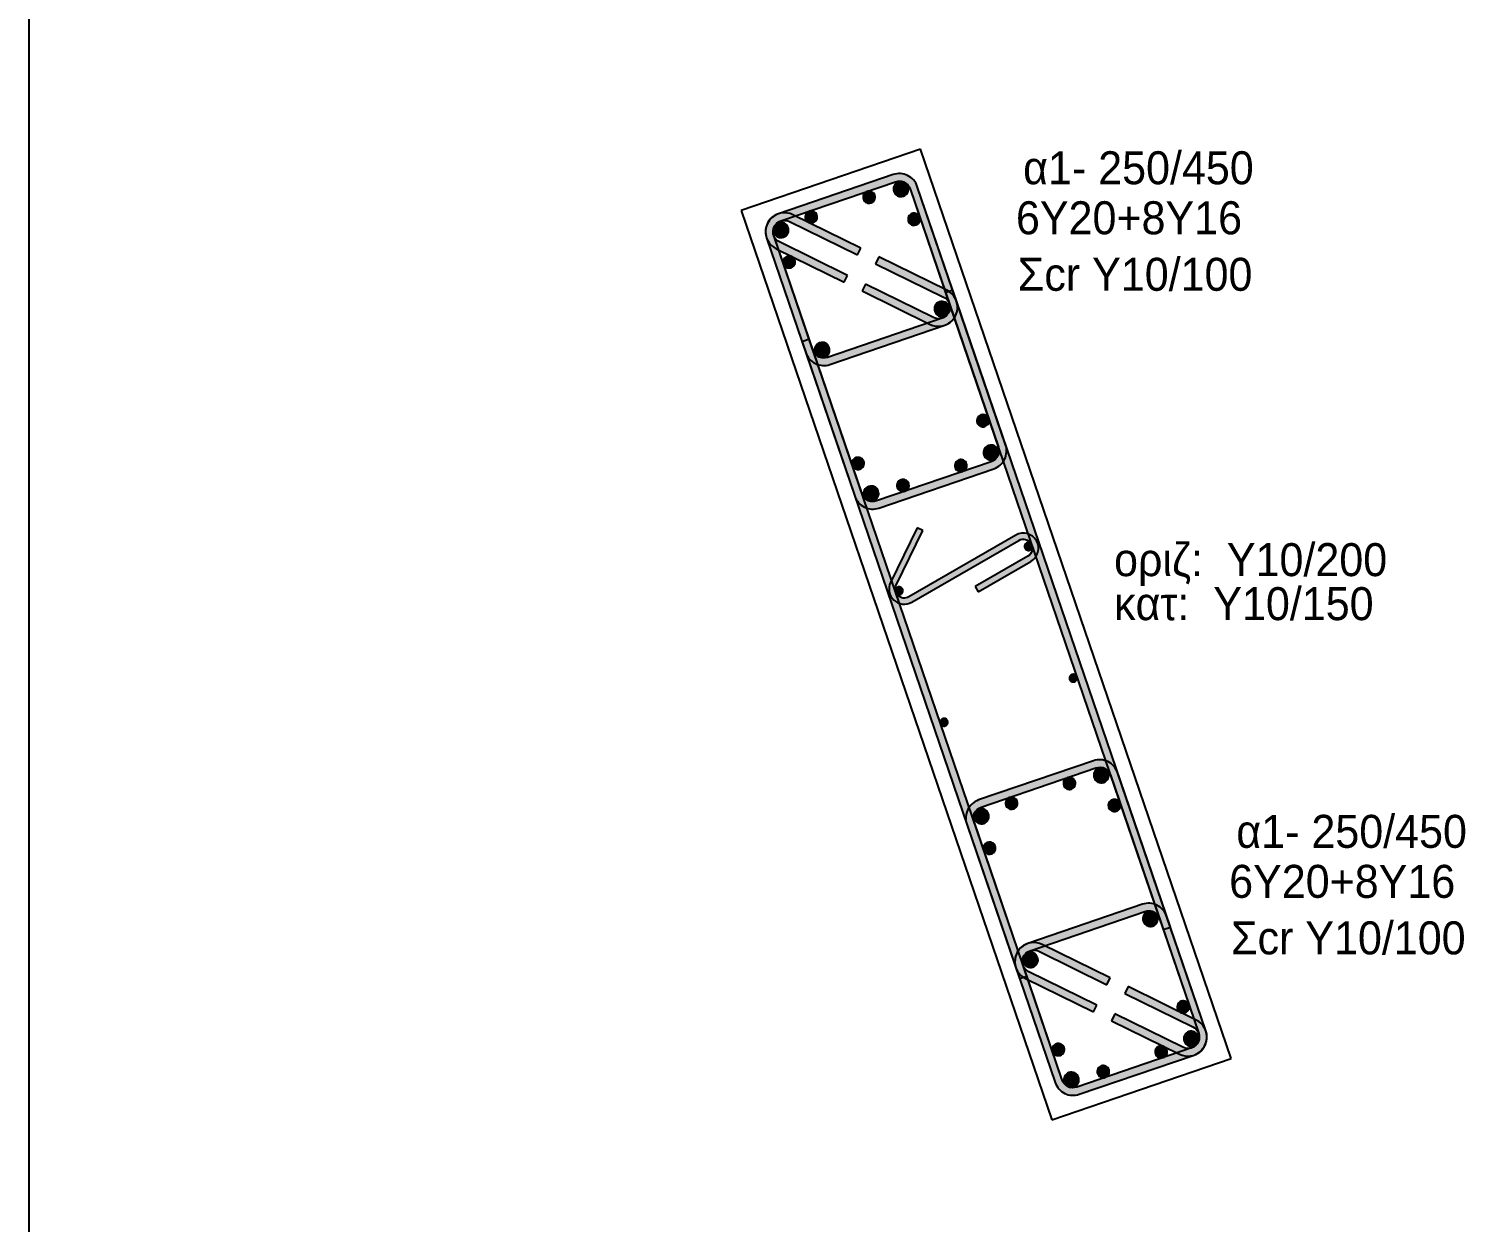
# Model space of a CAD drawing. Header units: millimetres. Extents: x -2171 to 1563, y -1758 to -1505.
# Drawn here: x -1164.87 to -1155.4, y -1619.8 to -1611.93 of the extents above; entities that cross this region are included whole.
import ezdxf

# ---------------------------------------------------------------- set-up
doc = ezdxf.new("R2010")
doc.units = ezdxf.units.MM
for name, color, linetype in [('Col_Det', 7, 'Continuous'), ('Col_Det_Fill', 7, 'Continuous'), ('Geo_Col_Pro_1', 7, 'Continuous')]:
    doc.layers.add(name, color=color, linetype=linetype)
doc.styles.add('S1Arl22_b_934_161', font='arial.ttf', dxfattribs={"width": 0.933629, "height": 0.002175})

msp = doc.modelspace()

# ---------------------------------------------------------------- hatches: boundary and pattern name
at = {"layer": 'Col_Det_Fill'}
for color, points in [(252, [(-1159.1581, -1612.9423), (-1159.1743, -1612.8949), (-1159.9313, -1613.1537), (-1159.9151, -1613.201)]), (252, [(-1159.1581, -1612.9423), (-1159.1743, -1612.8949), (-1159.9313, -1613.1537), (-1159.9151, -1613.201)]), (252, [(-1159.0629, -1612.989), (-1159.0156, -1612.9728, 0.414214), (-1159.1743, -1612.8949), (-1159.1581, -1612.9423, -0.414214)]), (252, [(-1159.0629, -1612.989), (-1159.0156, -1612.9728, 0.414214), (-1159.1743, -1612.8949), (-1159.1581, -1612.9423, -0.414214)]), (12, [(-1159.139, -1612.9435, 0.414214), (-1159.1702, -1613.007, 0.414214), (-1159.1067, -1613.0381, 0.414214), (-1159.0756, -1612.9746, 0.414214)]), (133, [(-1159.3458, -1613.0064, 0.414214), (-1159.3707, -1613.0572, 0.414214), (-1159.3199, -1613.0821, 0.414214), (-1159.295, -1613.0313, 0.414214)]), (252, [(-1158.4808, -1614.6922), (-1158.4334, -1614.6761), (-1159.0156, -1612.9728), (-1159.0629, -1612.989)]), (252, [(-1158.8042, -1613.746), (-1158.7569, -1613.7298), (-1159.0156, -1612.9728), (-1159.0629, -1612.989)]), (252, [(-1159.8579, -1613.2046), (-1159.8358, -1613.1597, 0.668179), (-1160.0092, -1613.3124), (-1159.9619, -1613.2962, -0.668179)]), (252, [(-1159.9151, -1613.201), (-1159.9313, -1613.1537, 0.668179), (-1159.9459, -1613.3842), (-1159.9239, -1613.3393, -0.668179)]), (252, [(-1159.9151, -1613.201), (-1159.9313, -1613.1537, 0.414214), (-1160.0092, -1613.3124), (-1159.9619, -1613.2962, -0.414214)]), (252, [(-1159.409, -1613.4248), (-1159.3869, -1613.3799), (-1159.8358, -1613.1597), (-1159.8579, -1613.2046)]), (133, [(-1159.7275, -1613.1368, 0.414214), (-1159.7524, -1613.1876, 0.414214), (-1159.7016, -1613.2125, 0.414214), (-1159.6767, -1613.1618, 0.414214)]), (133, [(-1159.0495, -1613.1517, 0.414214), (-1159.0745, -1613.2025, 0.414214), (-1159.0237, -1613.2274, 0.414214), (-1158.9988, -1613.1767, 0.414214)]), (12, [(-1159.9295, -1613.2136, 0.414214), (-1159.9606, -1613.2771, 0.414214), (-1159.8972, -1613.3083, 0.414214), (-1159.866, -1613.2448, 0.414214)]), (252, [(-1159.9619, -1613.2962), (-1160.0092, -1613.3124), (-1159.427, -1615.0157), (-1159.3797, -1614.9995)]), (252, [(-1159.9619, -1613.2962), (-1160.0092, -1613.3124), (-1159.7504, -1614.0694), (-1159.7031, -1614.0532)]), (252, [(-1159.9239, -1613.3393), (-1159.9459, -1613.3842), (-1159.497, -1613.6044), (-1159.475, -1613.5595)]), (133, [(-1159.8728, -1613.4331, 0.414214), (-1159.8977, -1613.4839, 0.414214), (-1159.8469, -1613.5088, 0.414214), (-1159.822, -1613.458, 0.414214)]), (252, [(-1158.8421, -1613.7029), (-1158.8201, -1613.658), (-1159.269, -1613.4378), (-1159.291, -1613.4827)]), (252, [(-1159.3571, -1613.6174), (-1159.3791, -1613.6623), (-1158.9302, -1613.8825), (-1158.9082, -1613.8376)]), (252, [(-1158.8509, -1613.8412), (-1158.8347, -1613.8885, 0.668179), (-1158.8201, -1613.658), (-1158.8421, -1613.7029, -0.668179)]), (252, [(-1157.3942, -1617.8712), (-1157.3469, -1617.855), (-1158.7816, -1613.6574), (-1158.8289, -1613.6736)]), (252, [(-1158.9082, -1613.8376), (-1158.9302, -1613.8825, 0.668179), (-1158.7569, -1613.7298), (-1158.8042, -1613.746, -0.668179)]), (56, [(-1158.8689, -1613.7339, 0.414214), (-1158.9, -1613.7974, 0.414214), (-1158.8365, -1613.8286, 0.414214), (-1158.8054, -1613.7651, 0.414214)]), (252, [(-1159.6079, -1614.0999), (-1159.5917, -1614.1472), (-1158.8347, -1613.8885), (-1158.8509, -1613.8412)]), (252, [(-1159.7279, -1613.9808), (-1159.7752, -1613.997), (-1158.3405, -1618.1946), (-1158.2932, -1618.1785)]), (56, [(-1159.6593, -1614.0041, 0.414214), (-1159.6905, -1614.0676, 0.414214), (-1159.627, -1614.0987, 0.414214), (-1159.5958, -1614.0352, 0.414214)]), (252, [(-1159.7031, -1614.0532), (-1159.7504, -1614.0694, 0.414214), (-1159.5917, -1614.1472), (-1159.6079, -1614.0999, -0.414214)]), (133, [(-1158.5957, -1614.4796, 0.414214), (-1158.6206, -1614.5304, 0.414214), (-1158.5698, -1614.5553, 0.414214), (-1158.5449, -1614.5045, 0.414214)]), (252, [(-1158.5275, -1614.7875), (-1158.5113, -1614.8348, 0.414214), (-1158.4334, -1614.6761), (-1158.4808, -1614.6922, -0.414214)]), (133, [(-1159.4189, -1614.761, 0.414214), (-1159.4438, -1614.8118, 0.414214), (-1159.3931, -1614.8367, 0.414214), (-1159.3681, -1614.7859, 0.414214)]), (12, [(-1158.5454, -1614.6802, 0.414214), (-1158.5766, -1614.7437, 0.414214), (-1158.5131, -1614.7748, 0.414214), (-1158.482, -1614.7113, 0.414214)]), (252, [(-1159.2845, -1615.0462), (-1159.2683, -1615.0935), (-1158.5113, -1614.8348), (-1158.5275, -1614.7875)]), (133, [(-1158.741, -1614.7759, 0.414214), (-1158.7659, -1614.8267, 0.414214), (-1158.7152, -1614.8516, 0.414214), (-1158.6902, -1614.8008, 0.414214)]), (12, [(-1159.3359, -1614.9504, 0.414214), (-1159.3671, -1615.0138, 0.414214), (-1159.3036, -1615.045, 0.414214), (-1159.2724, -1614.9815, 0.414214)]), (133, [(-1159.1227, -1614.9063, 0.414214), (-1159.1476, -1614.9571, 0.414214), (-1159.0968, -1614.982, 0.414214), (-1159.0719, -1614.9313, 0.414214)]), (252, [(-1159.3797, -1614.9995), (-1159.427, -1615.0157, 0.414214), (-1159.2683, -1615.0935), (-1159.2845, -1615.0462, -0.414214)]), (252, [(-1159.1916, -1615.5828), (-1159.1557, -1615.6004), (-1158.9796, -1615.2413), (-1159.0155, -1615.2237)]), (252, [(-1158.3465, -1615.3064), (-1158.3664, -1615.2718), (-1159.0719, -1615.6788), (-1159.0519, -1615.7135)]), (252, [(-1158.2865, -1615.4104), (-1158.2665, -1615.445, 1), (-1158.3664, -1615.2718), (-1158.3465, -1615.3064, -1)]), (133, [(-1158.2753, -1615.3707, 0.414214), (-1158.2597, -1615.339, 0.414214), (-1158.2914, -1615.3234, 0.414214), (-1158.307, -1615.3552, 0.414214)]), (252, [(-1158.633, -1615.6103), (-1158.613, -1615.6449), (-1158.2665, -1615.445), (-1158.2865, -1615.4104)]), (252, [(-1159.0519, -1615.7135), (-1159.0719, -1615.6788, -0.740735), (-1159.1557, -1615.6004), (-1159.1916, -1615.5828, 0.740735)]), (133, [(-1159.1269, -1615.6618, 0.414214), (-1159.1113, -1615.6301, 0.414214), (-1159.1431, -1615.6145, 0.414214), (-1159.1586, -1615.6462, 0.414214)]), (133, [(-1157.979, -1616.2375, 0.414214), (-1157.9634, -1616.2058, 0.414214), (-1157.9952, -1616.1902, 0.414214), (-1158.0108, -1616.222, 0.414214)]), (133, [(-1158.8306, -1616.5286, 0.414214), (-1158.8151, -1616.4969, 0.414214), (-1158.8468, -1616.4813, 0.414214), (-1158.8624, -1616.513, 0.414214)]), (252, [(-1157.8376, -1616.8058), (-1157.8538, -1616.7585), (-1158.6108, -1617.0173), (-1158.5946, -1617.0646)]), (252, [(-1157.7424, -1616.8525), (-1157.6951, -1616.8364, 0.414214), (-1157.8538, -1616.7585), (-1157.8376, -1616.8058, -0.414214)]), (12, [(-1157.7862, -1616.9017, 0.414214), (-1157.755, -1616.8382, 0.414214), (-1157.8185, -1616.807, 0.414214), (-1157.8497, -1616.8705, 0.414214)]), (252, [(-1157.1602, -1618.5558), (-1157.1129, -1618.5396), (-1157.6951, -1616.8364), (-1157.7424, -1616.8525)]), (133, [(-1157.9994, -1616.9457, 0.414214), (-1157.9745, -1616.8949, 0.414214), (-1158.0253, -1616.87, 0.414214), (-1158.0502, -1616.9208, 0.414214)]), (252, [(-1158.5946, -1617.0646), (-1158.6108, -1617.0173, 0.414214), (-1158.6886, -1617.176), (-1158.6413, -1617.1598, -0.414214)]), (133, [(-1158.3811, -1617.0761, 0.414214), (-1158.3561, -1617.0253, 0.414214), (-1158.4069, -1617.0004, 0.414214), (-1158.4318, -1617.0512, 0.414214)]), (133, [(-1157.7031, -1617.091, 0.414214), (-1157.6782, -1617.0402, 0.414214), (-1157.729, -1617.0153, 0.414214), (-1157.7539, -1617.0661, 0.414214)]), (12, [(-1158.5766, -1617.1718, 0.414214), (-1158.5455, -1617.1084, 0.414214), (-1158.609, -1617.0772, 0.414214), (-1158.6401, -1617.1407, 0.414214)]), (252, [(-1158.6413, -1617.1598), (-1158.6886, -1617.176), (-1158.1065, -1618.8792), (-1158.0592, -1618.8631)]), (133, [(-1158.5264, -1617.3724, 0.414214), (-1158.5015, -1617.3216, 0.414214), (-1158.5523, -1617.2967, 0.414214), (-1158.5772, -1617.3475, 0.414214)]), (252, [(-1157.5142, -1617.7521), (-1157.5304, -1617.7048), (-1158.2874, -1617.9635), (-1158.2712, -1618.0108)]), (252, [(-1157.419, -1617.7988), (-1157.3717, -1617.7826, 0.414214), (-1157.5304, -1617.7048), (-1157.5142, -1617.7521, -0.414214)]), (56, [(-1157.4628, -1617.8479, 0.414214), (-1157.4316, -1617.7844, 0.414214), (-1157.4951, -1617.7533, 0.414214), (-1157.5262, -1617.8168, 0.414214)]), (252, [(-1157.1602, -1618.5558), (-1157.1129, -1618.5396), (-1157.3717, -1617.7826), (-1157.419, -1617.7988)]), (252, [(-1158.2139, -1618.0145), (-1158.1919, -1617.9696, 0.668179), (-1158.3652, -1618.1222), (-1158.3179, -1618.1061, -0.668179)]), (252, [(-1158.2712, -1618.0108), (-1158.2874, -1617.9635, 0.668179), (-1158.302, -1618.194), (-1158.28, -1618.1491, -0.668179)]), (252, [(-1157.765, -1618.2347), (-1157.743, -1618.1898), (-1158.1919, -1617.9696), (-1158.2139, -1618.0145)]), (56, [(-1158.2532, -1618.1181, 0.414214), (-1158.2221, -1618.0546, 0.414214), (-1158.2856, -1618.0235, 0.414214), (-1158.3167, -1618.087, 0.414214)]), (252, [(-1158.3179, -1618.1061), (-1158.3652, -1618.1222), (-1158.1065, -1618.8792), (-1158.0592, -1618.8631)]), (252, [(-1158.28, -1618.1491), (-1158.302, -1618.194), (-1157.8531, -1618.4142), (-1157.8311, -1618.3693)]), (252, [(-1157.1982, -1618.5127), (-1157.1761, -1618.4678), (-1157.625, -1618.2476), (-1157.6471, -1618.2925)]), (133, [(-1157.2493, -1618.4189, 0.414214), (-1157.2244, -1618.3681, 0.414214), (-1157.2752, -1618.3432, 0.414214), (-1157.3001, -1618.394, 0.414214)]), (252, [(-1157.7131, -1618.4272), (-1157.7352, -1618.4721), (-1157.2863, -1618.6923), (-1157.2642, -1618.6474)]), (252, [(-1157.2642, -1618.6474), (-1157.2863, -1618.6923, 0.668179), (-1157.1129, -1618.5396), (-1157.1602, -1618.5558, -0.668179)]), (12, [(-1157.1926, -1618.6384, 0.414214), (-1157.1614, -1618.5749, 0.414214), (-1157.2249, -1618.5438, 0.414214), (-1157.2561, -1618.6072, 0.414214)]), (252, [(-1157.2069, -1618.651), (-1157.1908, -1618.6983, 0.668179), (-1157.1761, -1618.4678), (-1157.1982, -1618.5127, -0.668179)]), (252, [(-1157.2069, -1618.651), (-1157.1908, -1618.6983, 0.414214), (-1157.1129, -1618.5396), (-1157.1602, -1618.5558, -0.414214)]), (133, [(-1158.0725, -1618.7003, 0.414214), (-1158.0476, -1618.6495, 0.414214), (-1158.0984, -1618.6246, 0.414214), (-1158.1233, -1618.6754, 0.414214)]), (252, [(-1157.9639, -1618.9098), (-1157.9478, -1618.9571), (-1157.1908, -1618.6983), (-1157.2069, -1618.651)]), (252, [(-1157.9639, -1618.9098), (-1157.9478, -1618.9571), (-1157.1908, -1618.6983), (-1157.2069, -1618.651)]), (133, [(-1157.3946, -1618.7152, 0.414214), (-1157.3697, -1618.6644, 0.414214), (-1157.4205, -1618.6395, 0.414214), (-1157.4454, -1618.6903, 0.414214)]), (12, [(-1157.983, -1618.9086, 0.414214), (-1157.9519, -1618.8451, 0.414214), (-1158.0154, -1618.8139, 0.414214), (-1158.0465, -1618.8774, 0.414214)]), (133, [(-1157.7763, -1618.8456, 0.414214), (-1157.7514, -1618.7948, 0.414214), (-1157.8021, -1618.7699, 0.414214), (-1157.8271, -1618.8207, 0.414214)]), (252, [(-1158.0592, -1618.8631), (-1158.1065, -1618.8792, 0.414214), (-1157.9478, -1618.9571), (-1157.9639, -1618.9098, -0.414214)]), (252, [(-1158.0592, -1618.8631), (-1158.1065, -1618.8792, 0.414214), (-1157.9478, -1618.9571), (-1157.9639, -1618.9098, -0.414214)])]:
    msp.add_hatch(color=color, dxfattribs=at).paths.add_polyline_path(points)

# ---------------------------------------------------------------- linework, layer by layer
at = {"layer": 'Col_Det', "color": 7}
for points in [[(-1158.9937, -1612.7276), (-1160.1766, -1613.1318)], [(-1156.9455, -1618.7202), (-1158.9937, -1612.7276)], [(-1159.1743, -1612.8949), (-1159.9313, -1613.1537)], [(-1159.1743, -1612.8949), (-1159.9313, -1613.1537)], [(-1159.9151, -1613.201), (-1159.1581, -1612.9423)], [(-1159.9151, -1613.201), (-1159.1581, -1612.9423)], [(-1159.0629, -1612.989), (-1158.4808, -1614.6922)], [(-1159.0629, -1612.989), (-1158.8042, -1613.746)], [(-1158.4334, -1614.6761), (-1159.0156, -1612.9728)], [(-1158.7569, -1613.7298), (-1159.0156, -1612.9728)], [(-1160.1766, -1613.1318), (-1158.1283, -1619.1245)], [(-1159.3869, -1613.3799), (-1159.8358, -1613.1597)], [(-1159.8579, -1613.2046), (-1159.409, -1613.4248)], [(-1160.0092, -1613.3124), (-1159.427, -1615.0157)], [(-1160.0092, -1613.3124), (-1159.7504, -1614.0694)], [(-1159.3797, -1614.9995), (-1159.9619, -1613.2962)], [(-1159.7031, -1614.0532), (-1159.9619, -1613.2962)], [(-1159.475, -1613.5595), (-1159.9239, -1613.3393)], [(-1159.9459, -1613.3842), (-1159.497, -1613.6044)], [(-1159.409, -1613.4248), (-1159.3869, -1613.3799)], [(-1159.269, -1613.4378), (-1159.291, -1613.4827)], [(-1158.8201, -1613.658), (-1159.269, -1613.4378)], [(-1159.291, -1613.4827), (-1158.8421, -1613.7029)], [(-1159.497, -1613.6044), (-1159.475, -1613.5595)], [(-1159.3571, -1613.6174), (-1159.3791, -1613.6623)], [(-1158.9082, -1613.8376), (-1159.3571, -1613.6174)], [(-1159.3791, -1613.6623), (-1158.9302, -1613.8825)], [(-1158.7816, -1613.6574), (-1158.8289, -1613.6736)], [(-1158.8289, -1613.6736), (-1157.3942, -1617.8712)], [(-1157.3469, -1617.855), (-1158.7816, -1613.6574)], [(-1158.8509, -1613.8412), (-1159.6079, -1614.0999)], [(-1159.5917, -1614.1472), (-1158.8347, -1613.8885)], [(-1159.7279, -1613.9808), (-1159.7752, -1613.997)], [(-1159.7752, -1613.997), (-1158.3405, -1618.1946)], [(-1158.2932, -1618.1785), (-1159.7279, -1613.9808)], [(-1158.5275, -1614.7875), (-1159.2845, -1615.0462)], [(-1159.2683, -1615.0935), (-1158.5113, -1614.8348)], [(-1159.0155, -1615.2237), (-1159.1916, -1615.5828)], [(-1159.1557, -1615.6004), (-1158.9796, -1615.2413)], [(-1158.9796, -1615.2413), (-1159.0155, -1615.2237)], [(-1158.3664, -1615.2718), (-1159.0719, -1615.6788)], [(-1159.0519, -1615.7135), (-1158.3465, -1615.3064)], [(-1158.2865, -1615.4104), (-1158.633, -1615.6103)], [(-1158.613, -1615.6449), (-1158.2665, -1615.445)], [(-1158.633, -1615.6103), (-1158.613, -1615.6449)], [(-1157.8538, -1616.7585), (-1158.6108, -1617.0173)], [(-1158.5946, -1617.0646), (-1157.8376, -1616.8058)], [(-1157.7424, -1616.8525), (-1157.1602, -1618.5558)], [(-1157.1129, -1618.5396), (-1157.6951, -1616.8364)], [(-1158.6886, -1617.176), (-1158.1065, -1618.8792)], [(-1158.0592, -1618.8631), (-1158.6413, -1617.1598)], [(-1157.5304, -1617.7048), (-1158.2874, -1617.9635)], [(-1158.2712, -1618.0108), (-1157.5142, -1617.7521)], [(-1157.419, -1617.7988), (-1157.1602, -1618.5558)], [(-1157.1129, -1618.5396), (-1157.3717, -1617.7826)], [(-1157.3942, -1617.8712), (-1157.3469, -1617.855)], [(-1157.743, -1618.1898), (-1158.1919, -1617.9696)], [(-1158.2139, -1618.0145), (-1157.765, -1618.2347)], [(-1158.3652, -1618.1222), (-1158.1065, -1618.8792)], [(-1158.3405, -1618.1946), (-1158.2932, -1618.1785)], [(-1158.0592, -1618.8631), (-1158.3179, -1618.1061)], [(-1157.8311, -1618.3693), (-1158.28, -1618.1491)], [(-1158.302, -1618.194), (-1157.8531, -1618.4142)], [(-1157.765, -1618.2347), (-1157.743, -1618.1898)], [(-1157.625, -1618.2476), (-1157.6471, -1618.2925)], [(-1157.1761, -1618.4678), (-1157.625, -1618.2476)], [(-1157.8531, -1618.4142), (-1157.8311, -1618.3693)], [(-1157.6471, -1618.2925), (-1157.1982, -1618.5127)], [(-1157.7131, -1618.4272), (-1157.7352, -1618.4721)], [(-1157.2642, -1618.6474), (-1157.7131, -1618.4272)], [(-1157.7352, -1618.4721), (-1157.2863, -1618.6923)], [(-1157.2069, -1618.651), (-1157.9639, -1618.9098)], [(-1157.2069, -1618.651), (-1157.9639, -1618.9098)], [(-1158.1283, -1619.1245), (-1156.9455, -1618.7202)], [(-1157.9478, -1618.9571), (-1157.1908, -1618.6983)], [(-1157.9478, -1618.9571), (-1157.1908, -1618.6983)]]:
    msp.add_lwpolyline(points, dxfattribs=at)
for points in [[(-1159.0156, -1612.9728, 0.414214), (-1159.1743, -1612.8949)], [(-1159.0156, -1612.9728, 0.414214), (-1159.1743, -1612.8949)], [(-1159.139, -1612.9435, 0.414214), (-1159.1702, -1613.007, 0.414214)], [(-1159.1581, -1612.9423, -0.414214), (-1159.0629, -1612.989, -0.414214)], [(-1159.1581, -1612.9423, -0.414214), (-1159.0629, -1612.989, -0.414214)], [(-1159.0756, -1612.9746, 0.414214), (-1159.139, -1612.9435, 0.414214)], [(-1159.3458, -1613.0064, 0.414214), (-1159.3707, -1613.0572, 0.414214)], [(-1159.3707, -1613.0572, 0.414214), (-1159.3199, -1613.0821, 0.414214)], [(-1159.295, -1613.0313, 0.414214), (-1159.3458, -1613.0064, 0.414214)], [(-1159.3199, -1613.0821, 0.414214), (-1159.295, -1613.0313, 0.414214)], [(-1159.1702, -1613.007, 0.414214), (-1159.1067, -1613.0381, 0.414214)], [(-1159.1067, -1613.0381, 0.414214), (-1159.0756, -1612.9746, 0.414214)], [(-1159.8358, -1613.1597, 0.668179), (-1160.0092, -1613.3124)], [(-1159.9313, -1613.1537, 0.668179), (-1159.9459, -1613.3842)], [(-1159.9313, -1613.1537, 0.414214), (-1160.0092, -1613.3124)], [(-1159.7275, -1613.1368, 0.414214), (-1159.7524, -1613.1876, 0.414214)], [(-1159.6767, -1613.1618, 0.414214), (-1159.7275, -1613.1368, 0.414214)], [(-1159.0495, -1613.1517, 0.414214), (-1159.0745, -1613.2025, 0.414214)], [(-1158.9988, -1613.1767, 0.414214), (-1159.0495, -1613.1517, 0.414214)], [(-1159.9619, -1613.2962, -0.668179), (-1159.8579, -1613.2046, -0.668179)], [(-1159.9239, -1613.3393, -0.668179), (-1159.9151, -1613.201, -0.668179)], [(-1159.9619, -1613.2962, -0.414214), (-1159.9151, -1613.201, -0.414214)], [(-1159.9295, -1613.2136, 0.414214), (-1159.9606, -1613.2771, 0.414214)], [(-1159.866, -1613.2448, 0.414214), (-1159.9295, -1613.2136, 0.414214)], [(-1159.8972, -1613.3083, 0.414214), (-1159.866, -1613.2448, 0.414214)], [(-1159.7524, -1613.1876, 0.414214), (-1159.7016, -1613.2125, 0.414214)], [(-1159.7016, -1613.2125, 0.414214), (-1159.6767, -1613.1618, 0.414214)], [(-1159.0745, -1613.2025, 0.414214), (-1159.0237, -1613.2274, 0.414214)], [(-1159.0237, -1613.2274, 0.414214), (-1158.9988, -1613.1767, 0.414214)], [(-1159.9606, -1613.2771, 0.414214), (-1159.8972, -1613.3083, 0.414214)], [(-1159.8728, -1613.4331, 0.414214), (-1159.8977, -1613.4839, 0.414214)], [(-1159.822, -1613.458, 0.414214), (-1159.8728, -1613.4331, 0.414214)], [(-1159.8977, -1613.4839, 0.414214), (-1159.8469, -1613.5088, 0.414214)], [(-1159.8469, -1613.5088, 0.414214), (-1159.822, -1613.458, 0.414214)], [(-1158.8421, -1613.7029, -0.668179), (-1158.8509, -1613.8412, -0.668179)], [(-1158.8347, -1613.8885, 0.668179), (-1158.8201, -1613.658)], [(-1158.9302, -1613.8825, 0.668179), (-1158.7569, -1613.7298)], [(-1158.8042, -1613.746, -0.668179), (-1158.9082, -1613.8376, -0.668179)], [(-1158.8689, -1613.7339, 0.414214), (-1158.9, -1613.7974, 0.414214)], [(-1158.9, -1613.7974, 0.414214), (-1158.8365, -1613.8286, 0.414214)], [(-1158.8054, -1613.7651, 0.414214), (-1158.8689, -1613.7339, 0.414214)], [(-1158.8365, -1613.8286, 0.414214), (-1158.8054, -1613.7651, 0.414214)], [(-1159.6593, -1614.0041, 0.414214), (-1159.6905, -1614.0676, 0.414214)], [(-1159.5958, -1614.0352, 0.414214), (-1159.6593, -1614.0041, 0.414214)], [(-1159.7504, -1614.0694, 0.414214), (-1159.5917, -1614.1472)], [(-1159.6079, -1614.0999, -0.414214), (-1159.7031, -1614.0532, -0.414214)], [(-1159.6905, -1614.0676, 0.414214), (-1159.627, -1614.0987, 0.414214)], [(-1159.627, -1614.0987, 0.414214), (-1159.5958, -1614.0352, 0.414214)], [(-1158.5957, -1614.4796, 0.414214), (-1158.6206, -1614.5304, 0.414214)], [(-1158.5449, -1614.5045, 0.414214), (-1158.5957, -1614.4796, 0.414214)], [(-1158.6206, -1614.5304, 0.414214), (-1158.5698, -1614.5553, 0.414214)], [(-1158.5698, -1614.5553, 0.414214), (-1158.5449, -1614.5045, 0.414214)], [(-1158.5113, -1614.8348, 0.414214), (-1158.4334, -1614.6761)], [(-1159.4189, -1614.761, 0.414214), (-1159.4438, -1614.8118, 0.414214)], [(-1159.3681, -1614.7859, 0.414214), (-1159.4189, -1614.761, 0.414214)], [(-1158.5454, -1614.6802, 0.414214), (-1158.5766, -1614.7437, 0.414214)], [(-1158.5766, -1614.7437, 0.414214), (-1158.5131, -1614.7748, 0.414214)], [(-1158.482, -1614.7113, 0.414214), (-1158.5454, -1614.6802, 0.414214)], [(-1158.4808, -1614.6922, -0.414214), (-1158.5275, -1614.7875, -0.414214)], [(-1158.5131, -1614.7748, 0.414214), (-1158.482, -1614.7113, 0.414214)], [(-1159.4438, -1614.8118, 0.414214), (-1159.3931, -1614.8367, 0.414214)], [(-1159.3931, -1614.8367, 0.414214), (-1159.3681, -1614.7859, 0.414214)], [(-1158.741, -1614.7759, 0.414214), (-1158.7659, -1614.8267, 0.414214)], [(-1158.7659, -1614.8267, 0.414214), (-1158.7152, -1614.8516, 0.414214)], [(-1158.6902, -1614.8008, 0.414214), (-1158.741, -1614.7759, 0.414214)], [(-1158.7152, -1614.8516, 0.414214), (-1158.6902, -1614.8008, 0.414214)], [(-1159.3359, -1614.9504, 0.414214), (-1159.3671, -1615.0138, 0.414214)], [(-1159.2724, -1614.9815, 0.414214), (-1159.3359, -1614.9504, 0.414214)], [(-1159.1227, -1614.9063, 0.414214), (-1159.1476, -1614.9571, 0.414214)], [(-1159.1476, -1614.9571, 0.414214), (-1159.0968, -1614.982, 0.414214)], [(-1159.0719, -1614.9313, 0.414214), (-1159.1227, -1614.9063, 0.414214)], [(-1159.0968, -1614.982, 0.414214), (-1159.0719, -1614.9313, 0.414214)], [(-1159.427, -1615.0157, 0.414214), (-1159.2683, -1615.0935)], [(-1159.2845, -1615.0462, -0.414214), (-1159.3797, -1614.9995, -0.414214)], [(-1159.3671, -1615.0138, 0.414214), (-1159.3036, -1615.045, 0.414214)], [(-1159.3036, -1615.045, 0.414214), (-1159.2724, -1614.9815, 0.414214)], [(-1158.2665, -1615.445, 1), (-1158.3664, -1615.2718)], [(-1158.3465, -1615.3064, -1), (-1158.2865, -1615.4104, -1)], [(-1158.2914, -1615.3234, 0.414214), (-1158.307, -1615.3552, 0.414214)], [(-1158.2597, -1615.339, 0.414214), (-1158.2914, -1615.3234, 0.414214)], [(-1158.2753, -1615.3707, 0.414214), (-1158.2597, -1615.339, 0.414214)], [(-1158.307, -1615.3552, 0.414214), (-1158.2753, -1615.3707, 0.414214)], [(-1159.1916, -1615.5828, 0.740735), (-1159.0519, -1615.7135, 0.740735)], [(-1159.0719, -1615.6788, -0.740735), (-1159.1557, -1615.6004)], [(-1159.1431, -1615.6145, 0.414214), (-1159.1586, -1615.6462, 0.414214)], [(-1159.1113, -1615.6301, 0.414214), (-1159.1431, -1615.6145, 0.414214)], [(-1159.1586, -1615.6462, 0.414214), (-1159.1269, -1615.6618, 0.414214)], [(-1159.1269, -1615.6618, 0.414214), (-1159.1113, -1615.6301, 0.414214)], [(-1157.9952, -1616.1902, 0.414214), (-1158.0108, -1616.222, 0.414214)], [(-1157.9634, -1616.2058, 0.414214), (-1157.9952, -1616.1902, 0.414214)], [(-1158.0108, -1616.222, 0.414214), (-1157.979, -1616.2375, 0.414214)], [(-1157.979, -1616.2375, 0.414214), (-1157.9634, -1616.2058, 0.414214)], [(-1158.8468, -1616.4813, 0.414214), (-1158.8624, -1616.513, 0.414214)], [(-1158.8624, -1616.513, 0.414214), (-1158.8306, -1616.5286, 0.414214)], [(-1158.8151, -1616.4969, 0.414214), (-1158.8468, -1616.4813, 0.414214)], [(-1158.8306, -1616.5286, 0.414214), (-1158.8151, -1616.4969, 0.414214)], [(-1157.6951, -1616.8364, 0.414214), (-1157.8538, -1616.7585)], [(-1157.8185, -1616.807, 0.414214), (-1157.8497, -1616.8705, 0.414214)], [(-1157.8376, -1616.8058, -0.414214), (-1157.7424, -1616.8525, -0.414214)], [(-1157.755, -1616.8382, 0.414214), (-1157.8185, -1616.807, 0.414214)], [(-1157.7862, -1616.9017, 0.414214), (-1157.755, -1616.8382, 0.414214)], [(-1158.0253, -1616.87, 0.414214), (-1158.0502, -1616.9208, 0.414214)], [(-1158.0502, -1616.9208, 0.414214), (-1157.9994, -1616.9457, 0.414214)], [(-1157.9745, -1616.8949, 0.414214), (-1158.0253, -1616.87, 0.414214)], [(-1157.9994, -1616.9457, 0.414214), (-1157.9745, -1616.8949, 0.414214)], [(-1157.8497, -1616.8705, 0.414214), (-1157.7862, -1616.9017, 0.414214)], [(-1158.6108, -1617.0173, 0.414214), (-1158.6886, -1617.176)], [(-1158.4069, -1617.0004, 0.414214), (-1158.4318, -1617.0512, 0.414214)], [(-1158.3561, -1617.0253, 0.414214), (-1158.4069, -1617.0004, 0.414214)], [(-1158.3811, -1617.0761, 0.414214), (-1158.3561, -1617.0253, 0.414214)], [(-1157.729, -1617.0153, 0.414214), (-1157.7539, -1617.0661, 0.414214)], [(-1157.6782, -1617.0402, 0.414214), (-1157.729, -1617.0153, 0.414214)], [(-1157.7031, -1617.091, 0.414214), (-1157.6782, -1617.0402, 0.414214)], [(-1158.6413, -1617.1598, -0.414214), (-1158.5946, -1617.0646, -0.414214)], [(-1158.609, -1617.0772, 0.414214), (-1158.6401, -1617.1407, 0.414214)], [(-1158.5455, -1617.1084, 0.414214), (-1158.609, -1617.0772, 0.414214)], [(-1158.5766, -1617.1718, 0.414214), (-1158.5455, -1617.1084, 0.414214)], [(-1158.4318, -1617.0512, 0.414214), (-1158.3811, -1617.0761, 0.414214)], [(-1157.7539, -1617.0661, 0.414214), (-1157.7031, -1617.091, 0.414214)], [(-1158.6401, -1617.1407, 0.414214), (-1158.5766, -1617.1718, 0.414214)], [(-1158.5523, -1617.2967, 0.414214), (-1158.5772, -1617.3475, 0.414214)], [(-1158.5015, -1617.3216, 0.414214), (-1158.5523, -1617.2967, 0.414214)], [(-1158.5264, -1617.3724, 0.414214), (-1158.5015, -1617.3216, 0.414214)], [(-1158.5772, -1617.3475, 0.414214), (-1158.5264, -1617.3724, 0.414214)], [(-1157.3717, -1617.7826, 0.414214), (-1157.5304, -1617.7048)], [(-1157.4951, -1617.7533, 0.414214), (-1157.5262, -1617.8168, 0.414214)], [(-1157.5142, -1617.7521, -0.414214), (-1157.419, -1617.7988, -0.414214)], [(-1157.4316, -1617.7844, 0.414214), (-1157.4951, -1617.7533, 0.414214)], [(-1157.4628, -1617.8479, 0.414214), (-1157.4316, -1617.7844, 0.414214)], [(-1157.5262, -1617.8168, 0.414214), (-1157.4628, -1617.8479, 0.414214)], [(-1158.1919, -1617.9696, 0.668179), (-1158.3652, -1618.1222)], [(-1158.2874, -1617.9635, 0.668179), (-1158.302, -1618.194)], [(-1158.3179, -1618.1061, -0.668179), (-1158.2139, -1618.0145, -0.668179)], [(-1158.28, -1618.1491, -0.668179), (-1158.2712, -1618.0108, -0.668179)], [(-1158.2856, -1618.0235, 0.414214), (-1158.3167, -1618.087, 0.414214)], [(-1158.2221, -1618.0546, 0.414214), (-1158.2856, -1618.0235, 0.414214)], [(-1158.2532, -1618.1181, 0.414214), (-1158.2221, -1618.0546, 0.414214)], [(-1158.3167, -1618.087, 0.414214), (-1158.2532, -1618.1181, 0.414214)], [(-1157.2752, -1618.3432, 0.414214), (-1157.3001, -1618.394, 0.414214)], [(-1157.2244, -1618.3681, 0.414214), (-1157.2752, -1618.3432, 0.414214)], [(-1157.2493, -1618.4189, 0.414214), (-1157.2244, -1618.3681, 0.414214)], [(-1157.3001, -1618.394, 0.414214), (-1157.2493, -1618.4189, 0.414214)], [(-1157.2863, -1618.6923, 0.668179), (-1157.1129, -1618.5396)], [(-1157.1602, -1618.5558, -0.668179), (-1157.2642, -1618.6474, -0.668179)], [(-1157.2249, -1618.5438, 0.414214), (-1157.2561, -1618.6072, 0.414214)], [(-1157.1614, -1618.5749, 0.414214), (-1157.2249, -1618.5438, 0.414214)], [(-1157.1982, -1618.5127, -0.668179), (-1157.2069, -1618.651, -0.668179)], [(-1157.1602, -1618.5558, -0.414214), (-1157.2069, -1618.651, -0.414214)], [(-1157.1908, -1618.6983, 0.668179), (-1157.1761, -1618.4678)], [(-1157.1908, -1618.6983, 0.414214), (-1157.1129, -1618.5396)], [(-1158.0984, -1618.6246, 0.414214), (-1158.1233, -1618.6754, 0.414214)], [(-1158.0476, -1618.6495, 0.414214), (-1158.0984, -1618.6246, 0.414214)], [(-1158.0725, -1618.7003, 0.414214), (-1158.0476, -1618.6495, 0.414214)], [(-1157.4205, -1618.6395, 0.414214), (-1157.4454, -1618.6903, 0.414214)], [(-1157.3697, -1618.6644, 0.414214), (-1157.4205, -1618.6395, 0.414214)], [(-1157.2561, -1618.6072, 0.414214), (-1157.1926, -1618.6384, 0.414214)], [(-1157.1926, -1618.6384, 0.414214), (-1157.1614, -1618.5749, 0.414214)], [(-1158.1233, -1618.6754, 0.414214), (-1158.0725, -1618.7003, 0.414214)], [(-1157.4454, -1618.6903, 0.414214), (-1157.3946, -1618.7152, 0.414214)], [(-1157.3946, -1618.7152, 0.414214), (-1157.3697, -1618.6644, 0.414214)], [(-1158.0154, -1618.8139, 0.414214), (-1158.0465, -1618.8774, 0.414214)], [(-1157.9519, -1618.8451, 0.414214), (-1158.0154, -1618.8139, 0.414214)], [(-1157.8021, -1618.7699, 0.414214), (-1157.8271, -1618.8207, 0.414214)], [(-1157.8271, -1618.8207, 0.414214), (-1157.7763, -1618.8456, 0.414214)], [(-1157.7514, -1618.7948, 0.414214), (-1157.8021, -1618.7699, 0.414214)], [(-1157.7763, -1618.8456, 0.414214), (-1157.7514, -1618.7948, 0.414214)], [(-1158.1065, -1618.8792, 0.414214), (-1157.9478, -1618.9571)], [(-1158.1065, -1618.8792, 0.414214), (-1157.9478, -1618.9571)], [(-1157.9639, -1618.9098, -0.414214), (-1158.0592, -1618.8631, -0.414214)], [(-1157.9639, -1618.9098, -0.414214), (-1158.0592, -1618.8631, -0.414214)], [(-1158.0465, -1618.8774, 0.414214), (-1157.983, -1618.9086, 0.414214)], [(-1157.983, -1618.9086, 0.414214), (-1157.9519, -1618.8451, 0.414214)]]:
    msp.add_lwpolyline(points, format="xyb", dxfattribs=at)
at = {"layer": 'Geo_Col_Pro_1', "color": 4, "linetype": 'Continuous', "ltscale": 0.5}
msp.add_line((-1164.8734, -1590.2497), (-1164.8734, -1630.2944), dxfattribs=at)

# ---------------------------------------------------------------- texts
at = {"layer": 'Col_Det', "color": 7, "style": 'S1Arl22_b_934_161', "width": 0.933629}
for s, p in [(' α1- 250/450', (-1158.3964, -1612.9591)), ('6Y20+8Y16', (-1158.3649, -1613.2887)), ('Σcr Y10/100', (-1158.3531, -1613.6612)), ('οριζ:  Y10/200', (-1157.718, -1615.542)), ('κατ:  Y10/150', (-1157.718, -1615.832)), (' α1- 250/450', (-1156.9907, -1617.3327)), ('6Y20+8Y16', (-1156.9592, -1617.6623)), ('Σcr Y10/100', (-1156.9474, -1618.0348))]:
    msp.add_text(s, height=0.2175, dxfattribs=at).set_placement(p)

doc.saveas('drawing.dxf')
